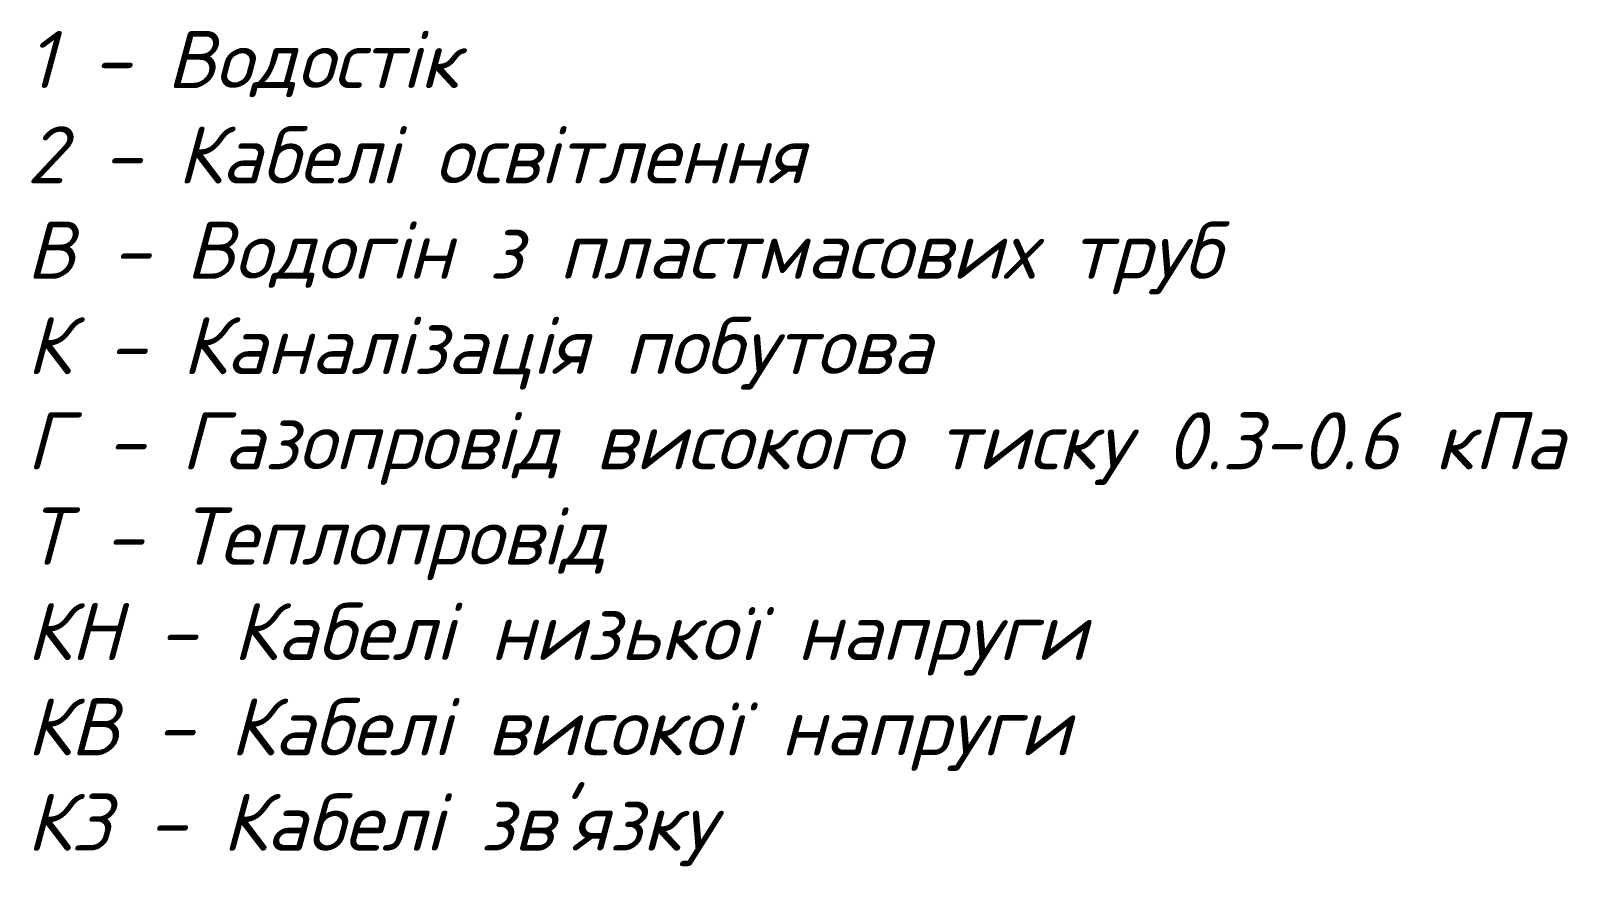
# Model space of a CAD drawing. Header units: millimetres. Extents: x 61790 to 115820, y -121437 to -29877.
# Drawn here: x 67707 to 87880, y -121437 to -110478 of the extents above; entities that cross this region are included whole.
import ezdxf

# ---------------------------------------------------------------- set-up
doc = ezdxf.new("R2010")
doc.units = ezdxf.units.MM
doc.styles.add('стиль1', font='arial.ttf')

msp = doc.modelspace()

# ---------------------------------------------------------------- texts
at = {"color": 0, "ltscale": 1000}
note = msp.add_mtext_static_columns([''] * 2, width=21772.0976, gutter_width=1301.64, height=10678.91, dxfattribs=dict(at, insert=(67653.091, -110480.957), char_height=750, attachment_point=1, style='стиль1'))
for column, words in zip([note] + note.columns.linked_columns, ['{\\fISOCPEUR|b0|i1|c204|p34;1 - Водостік\\P2 - Кабелі освітлення\\PВ - Водогін з пластмасових труб\\PК - Каналізація побутова\\PГ - Газопровід високого тиску\\fISOCPEUR|b0|i1|c0|p34; 0.3-0.6 \\fISOCPEUR|b0|i1|c204|p34;кПа\\P}', "{\\fISOCPEUR|b0|i1|c204|p34;Т - Теплопровід\\PКН - Кабелі низької напруги\\PКВ - Кабелі високої напруги\\PКЗ - Кабелі зв\\fISOCPEUR|b0|i1|c0|p34;'\\fISOCPEUR|b0|i1|c204|p34;язку}"]):
    column.text = words

doc.saveas('drawing.dxf')
